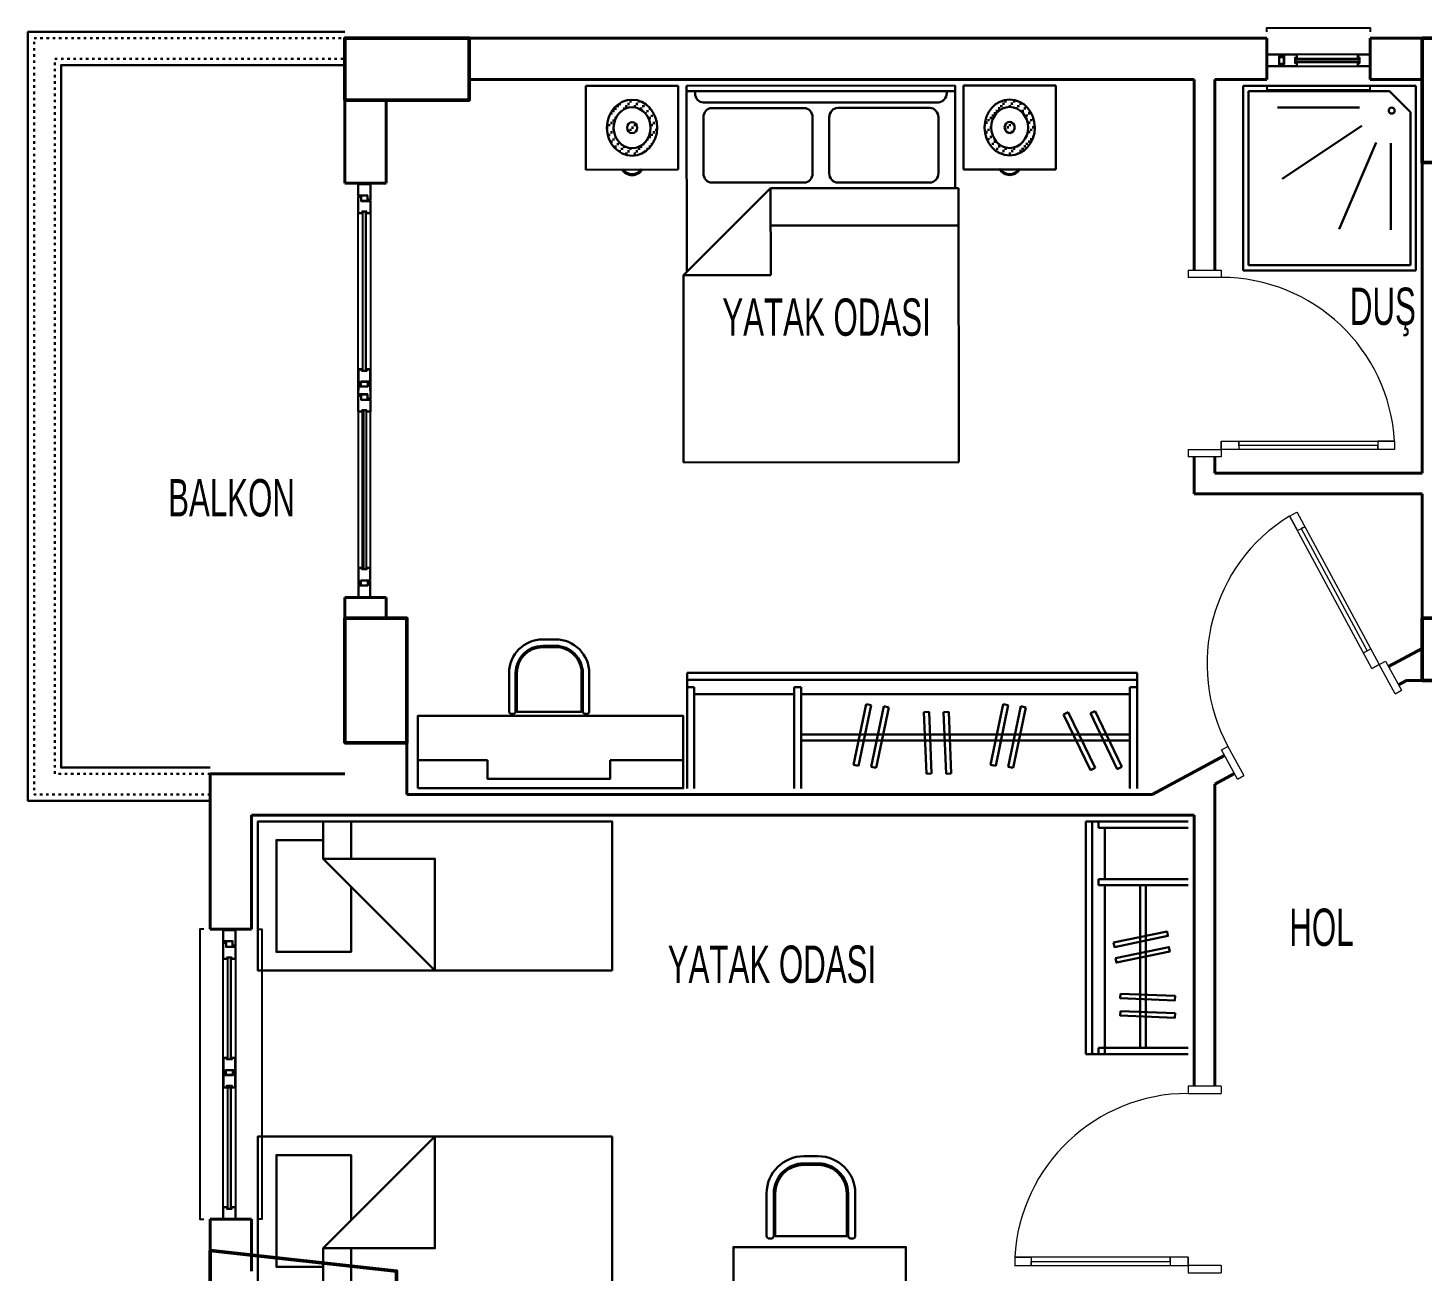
# Model space of a CAD drawing. Header units: millimetres. Extents: x 31 to 2942, y 30 to 1423.
# Drawn here: x 121 to 794, y 823 to 1423 of the extents above; entities that cross this region are included whole.
import ezdxf

# ---------------------------------------------------------------- set-up
doc = ezdxf.new("R2010")
doc.units = ezdxf.units.MM
doc.linetypes.add('ACAD_ISO03W100', pattern=[30, 12, -18])
for name, color, linetype, lineweight in [('CAM', 253, 'Continuous', 15), ('COLUMN4', 3, 'Continuous', 50), ('duvar_40', 45, 'Continuous', 40), ('KOLON50', 81, 'Continuous', 50), ('MERD_30', 31, 'Continuous', 30), ('PENC_25', 74, 'Continuous', 25), ('TEF', 145, 'Continuous', 30), ('yazı', 253, 'Continuous', 20)]:
    doc.layers.add(name, color=color, linetype=linetype, lineweight=lineweight)
doc.styles.add('ARIAL', font='Arial')

# ---------------------------------------------------------------- blocks, each defined once
blk = doc.blocks.new('b10')
at = {"layer": 'duvar_40', "linetype": 'ByBlock'}
blk.add_line((782.25062, 1105.977029), (786.130112, 1108.075614), dxfattribs=at)
at = {"layer": 'PENC_25', "lineweight": 20}
for p, q in [((729.684483, 1187.446348), (733.202716, 1189.349513)), ((769.492766, 1113.855897), (776.065333, 1117.411285)), ((776.065333, 1117.411285), (783.677995, 1103.338354)), ((780.62366, 1101.686131), (773.010998, 1115.759062)), ((780.62366, 1101.686131), (783.677995, 1103.338354)), ((696.905121, 1074.590018), (699.959456, 1076.24224)), ((699.959456, 1076.24224), (707.572118, 1062.16931))]:
    blk.add_line(p, q, dxfattribs=at)
at = {"layer": 'PENC_25', "lineweight": 20, "flags": 128}
blk.add_lwpolyline([(733.176126, 1189.398668), (773.010999, 1115.759062), (769.492766, 1113.855897), (729.657893, 1187.495503), (733.498688, 1180.395326), (737.016921, 1182.298491), (735.257805, 1181.346909), (767.178203, 1122.338171), (765.419087, 1121.386589), (768.937319, 1123.289754)], dxfattribs=at)
at = {"layer": 'PENC_25', "lineweight": 20}
blk.add_arc((773.668245, 1116.114595), 83.80209, 121.658335, 208.418615, dxfattribs=at)
blk = doc.blocks.new('b11')
at = {"layer": 'PENC_25', "lineweight": 20}
for p, q in [((680.698981, 1306.045338), (696.698981, 1306.045338)), ((680.699032, 1306.045338), (680.699032, 1302.57276)), ((696.698981, 1306.045338), (696.698981, 1302.57276)), ((696.698981, 1302.57276), (680.698981, 1302.57276)), ((680.699032, 1219.517917), (696.699032, 1219.517917)), ((696.699032, 1223.517916), (696.699032, 1216.045338)), ((696.699032, 1216.045338), (680.699032, 1216.045338))]:
    blk.add_line(p, q, dxfattribs=at)
at = {"layer": 'PENC_25', "lineweight": 20, "flags": 128}
blk.add_lwpolyline([(780.422438, 1219.517916), (696.699032, 1219.517916), (696.699032, 1223.517916), (780.422438, 1223.517916), (772.350002, 1223.517916), (772.350002, 1219.517916), (772.350002, 1221.517916), (705.260935, 1221.517916), (705.260935, 1223.517916), (705.260935, 1219.517916)], dxfattribs=at)
at = {"layer": 'PENC_25', "lineweight": 20}
blk.add_arc((696.699032, 1218.770671), 83.80209, 3.247447, 90.007727, dxfattribs=at)
blk = doc.blocks.new('b12')
at = {"layer": 'CAM', "flags": 128}
for points in [[(732.538031, 1407.784098), (763.423809, 1407.784098), (763.423809, 1408.284098), (733.238031, 1408.284098)], [(736.461675, 1408.284098), (732.538031, 1408.284098), (732.538031, 1407.784098), (736.461675, 1407.784098)], [(733.238031, 1406.284098), (763.423809, 1406.284098), (763.423809, 1406.784098), (732.538031, 1406.784098)], [(736.461675, 1406.784098), (732.538031, 1406.784098), (732.538031, 1406.284098), (736.461675, 1406.284098)]]:
    blk.add_lwpolyline(points, dxfattribs=at)
at = {"layer": 'PENC_25'}
for p, q in [((733.238031, 1410.284099), (762.723809, 1410.284099)), ((762.723809, 1404.284096), (733.238031, 1404.284096))]:
    blk.add_line(p, q, dxfattribs=at)
at = {"layer": 'PENC_25', "flags": 128}
for points in [[(718.699032, 1421.075614), (718.699032, 1422.992581), (768.699032, 1422.992581), (768.699032, 1421.075614)], [(718.699032, 1395.075614), (718.699032, 1393.075614), (768.699032, 1393.075614), (768.699032, 1395.075614)]]:
    blk.add_lwpolyline(points, dxfattribs=at)
for points in [[(718.699032, 1410.284099), (726.723815, 1410.284099), (726.723815, 1408.784098), (724.723814, 1408.784098), (724.723814, 1404.284096), (718.699032, 1404.284096), (718.699032, 1407.284098)], [(719.123812, 1410.084099), (726.523815, 1410.084099), (726.523815, 1408.984098), (724.523814, 1408.984098), (724.523814, 1404.484096), (719.123812, 1404.484096), (719.123812, 1406.084098), (719.123812, 1408.484098)], [(733.238031, 1404.284096), (725.023814, 1404.284096), (725.023814, 1405.784098), (727.023815, 1405.784098), (727.023815, 1410.284099), (733.238031, 1410.284099), (733.238031, 1408.284098), (732.538031, 1408.284098), (732.538031, 1406.284098), (733.238031, 1406.284098)], [(733.038031, 1404.484096), (725.223814, 1404.484096), (725.223814, 1405.584098), (727.223815, 1405.584098), (727.223815, 1410.084099), (733.038031, 1410.084099), (733.038031, 1408.484098), (732.338031, 1408.484098), (732.338031, 1406.084098), (733.038031, 1406.084098)], [(762.723809, 1410.284099), (768.699032, 1410.284099), (768.699032, 1404.284096), (762.723809, 1404.284096), (762.723809, 1406.284098), (763.423809, 1406.284098), (763.423809, 1408.284098), (762.723809, 1408.284098)], [(762.923809, 1410.084099), (768.523812, 1410.084099), (768.523812, 1404.484096), (762.923809, 1404.484096), (762.923809, 1406.084098), (763.623809, 1406.084098), (763.623809, 1408.484098), (762.923809, 1408.484098)]]:
    blk.add_lwpolyline(points, close=True, dxfattribs=at)
blk = doc.blocks.new('b28')
at = {"layer": 'PENC_25', "lineweight": 20}
for p, q in [((696.699083, 912.266455), (680.699083, 912.266455)), ((680.699083, 912.266455), (680.699083, 908.793876)), ((680.699083, 908.793876), (696.699083, 908.793876)), ((696.699032, 912.266455), (696.699032, 908.793876)), ((597.031512, 829.739032), (597.031512, 825.739032)), ((680.699032, 829.739032), (680.699032, 822.266455)), ((696.699032, 825.739033), (680.699032, 825.739033)), ((680.699032, 822.266455), (696.699032, 822.266455)), ((696.699032, 825.739033), (696.699032, 822.266455))]:
    blk.add_line(p, q, dxfattribs=at)
at = {"layer": 'PENC_25', "lineweight": 20, "flags": 128}
blk.add_lwpolyline([(596.975626, 825.739032), (680.699032, 825.739032), (680.699032, 829.739032), (596.975626, 829.739032), (605.048062, 829.739032), (605.048062, 825.739032), (605.048062, 827.739032), (672.137129, 827.739032), (672.137129, 829.739032), (672.137129, 825.739032)], dxfattribs=at)
at = {"layer": 'PENC_25', "lineweight": 20}
blk.add_arc((680.699032, 824.991787), 83.80209, 89.992273, 176.752553, dxfattribs=at)
blk = doc.blocks.new('DGFDG')
at = {"layer": 'CAM'}
for p, q in [((376419.475069, -149556.334587), (376418.975069, -149556.334587)), ((376418.975069, -149556.334587), (376418.975069, -149632.895584)), ((376419.475069, -149632.895584), (376419.475069, -149556.334587)), ((376420.975069, -149556.334587), (376420.475069, -149556.334587)), ((376420.475069, -149556.334587), (376420.475069, -149632.895584)), ((376420.975069, -149632.895584), (376420.975069, -149556.334587)), ((376418.975069, -149632.895584), (376419.475069, -149632.895584)), ((376420.475069, -149632.895584), (376420.975069, -149632.895584)), ((376418.975069, -149728.656589), (376418.975069, -149652.095592)), ((376418.975069, -149652.095592), (376419.475069, -149652.095592)), ((376419.475069, -149652.095592), (376419.475069, -149728.656589)), ((376420.475069, -149728.656589), (376420.475069, -149652.095592)), ((376420.475069, -149652.095592), (376420.975069, -149652.095592)), ((376420.975069, -149652.095592), (376420.975069, -149728.656589)), ((376419.475069, -149728.656589), (376418.975069, -149728.656589)), ((376420.975069, -149728.656589), (376420.475069, -149728.656589))]:
    blk.add_line(p, q, dxfattribs=at)
at = {"layer": 'PENC_25'}
for p, q in [((376416.975068, -149542.495588), (376416.975068, -149542.495588)), ((376416.975068, -149542.495588), (376422.975071, -149542.495588)), ((376422.975071, -149542.495588), (376416.975068, -149542.495588)), ((376416.975068, -149548.52037), (376416.975068, -149542.495588)), ((376416.975068, -149542.495588), (376419.975069, -149542.495588)), ((376417.175068, -149548.32037), (376417.175068, -149542.920368)), ((376417.175068, -149542.920368), (376418.775069, -149542.920368)), ((376418.775069, -149542.920368), (376418.775069, -149542.920368)), ((376418.775069, -149542.920368), (376421.175069, -149542.920368)), ((376419.975069, -149542.495588), (376419.975069, -149542.495588)), ((376419.975069, -149542.495588), (376419.975069, -149542.495588)), ((376419.975069, -149542.495588), (376419.975069, -149542.495588)), ((376419.975069, -149542.495588), (376422.975071, -149542.495588)), ((376421.175069, -149542.920368), (376421.175069, -149542.920368)), ((376421.175069, -149542.920368), (376422.775071, -149542.920368)), ((376422.775071, -149542.920368), (376422.775071, -149550.320371)), ((376422.975071, -149542.495588), (376422.975071, -149542.495588)), ((376422.975071, -149542.495588), (376422.975071, -149550.520371)), ((376421.475069, -149548.52037), (376416.975068, -149548.52037)), ((376416.975068, -149557.034587), (376416.975068, -149548.82037)), ((376416.975068, -149548.82037), (376418.475069, -149548.82037)), ((376421.675069, -149548.32037), (376417.175068, -149548.32037)), ((376417.175068, -149556.834587), (376417.175068, -149549.02037)), ((376417.175068, -149549.02037), (376418.275069, -149549.02037)), ((376418.275069, -149549.02037), (376418.275069, -149551.020371)), ((376418.275069, -149551.020371), (376422.775071, -149551.020371)), ((376418.475069, -149548.82037), (376418.475069, -149550.820371)), ((376418.475069, -149550.820371), (376422.975071, -149550.820371)), ((376421.475069, -149550.520371), (376421.475069, -149548.52037)), ((376422.975071, -149550.520371), (376421.475069, -149550.520371)), ((376421.675069, -149550.320371), (376421.675069, -149548.32037)), ((376422.775071, -149550.320371), (376421.675069, -149550.320371)), ((376422.775071, -149551.020371), (376422.775071, -149556.834587)), ((376422.975071, -149550.820371), (376422.975071, -149557.034587)), ((376418.975069, -149557.034587), (376416.975068, -149557.034587)), ((376416.975068, -149642.495588), (376416.975068, -149557.034587)), ((376418.775069, -149556.834587), (376417.175068, -149556.834587)), ((376421.175069, -149556.134587), (376418.775069, -149556.134587)), ((376418.775069, -149556.134587), (376418.775069, -149556.834587)), ((376420.975069, -149556.334587), (376418.975069, -149556.334587)), ((376418.975069, -149556.334587), (376418.975069, -149557.034587)), ((376420.975069, -149557.034587), (376420.975069, -149556.334587)), ((376422.975071, -149557.034587), (376420.975069, -149557.034587)), ((376421.175069, -149556.834587), (376421.175069, -149556.134587)), ((376422.775071, -149556.834587), (376421.175069, -149556.834587)), ((376422.975071, -149557.034587), (376422.975071, -149642.495588)), ((376416.975068, -149632.195584), (376416.975068, -149640.195588)), ((376418.975069, -149632.195584), (376416.975068, -149632.195584)), ((376417.175068, -149632.395584), (376417.175068, -149639.995588)), ((376418.775069, -149632.395584), (376417.175068, -149632.395584)), ((376418.775069, -149633.095584), (376418.775069, -149632.395584)), ((376421.175069, -149633.095584), (376418.775069, -149633.095584)), ((376418.975069, -149632.895584), (376418.975069, -149632.195584)), ((376420.975069, -149632.895584), (376418.975069, -149632.895584)), ((376422.975071, -149632.195584), (376420.975069, -149632.195584)), ((376420.975069, -149632.195584), (376420.975069, -149632.895584)), ((376422.775071, -149632.395584), (376421.175069, -149632.395584)), ((376421.175069, -149632.395584), (376421.175069, -149633.095584)), ((376422.775071, -149637.995586), (376422.775071, -149632.395584)), ((376422.975071, -149638.195586), (376422.975071, -149632.195584)), ((376416.975068, -149640.195588), (376418.475069, -149640.195588)), ((376421.475069, -149640.495588), (376416.975068, -149640.495588)), ((376416.975068, -149640.495588), (376416.975068, -149642.495588)), ((376417.175068, -149639.995588), (376418.275069, -149639.995588)), ((376421.675069, -149640.695588), (376417.175068, -149640.695588)), ((376417.175068, -149640.695588), (376417.175068, -149642.495588)), ((376418.275069, -149639.995588), (376418.275069, -149637.995586)), ((376418.275069, -149637.995586), (376422.775071, -149637.995586)), ((376418.475069, -149640.195588), (376418.475069, -149638.195586)), ((376418.475069, -149638.195586), (376422.975071, -149638.195586)), ((376422.975071, -149638.495586), (376421.475069, -149638.495586)), ((376421.475069, -149638.495586), (376421.475069, -149640.495588)), ((376422.775071, -149638.695586), (376421.675069, -149638.695586)), ((376421.675069, -149638.695586), (376421.675069, -149640.695588)), ((376422.775071, -149642.495588), (376422.775071, -149638.695586)), ((376422.975071, -149642.495588), (376422.975071, -149638.495586)), ((376416.975068, -149644.495589), (376416.975068, -149642.495588)), ((376416.975068, -149642.495588), (376416.975068, -149727.956589)), ((376421.475069, -149644.495589), (376416.975068, -149644.495589)), ((376416.975068, -149652.795592), (376416.975068, -149644.795589)), ((376416.975068, -149644.795589), (376418.475069, -149644.795589)), ((376417.175068, -149644.295589), (376417.175068, -149642.495588)), ((376421.675069, -149644.295589), (376417.175068, -149644.295589)), ((376417.175068, -149652.595592), (376417.175068, -149644.995589)), ((376417.175068, -149644.995589), (376418.275069, -149644.995589)), ((376418.275069, -149644.995589), (376418.275069, -149646.99559)), ((376418.275069, -149646.99559), (376422.775071, -149646.99559)), ((376418.475069, -149644.795589), (376418.475069, -149646.79559)), ((376418.475069, -149646.79559), (376422.975071, -149646.79559)), ((376421.475069, -149646.49559), (376421.475069, -149644.495589)), ((376422.975071, -149646.49559), (376421.475069, -149646.49559)), ((376421.675069, -149646.29559), (376421.675069, -149644.295589)), ((376422.775071, -149646.29559), (376421.675069, -149646.29559)), ((376422.775071, -149642.495588), (376422.775071, -149646.29559)), ((376422.775071, -149646.99559), (376422.775071, -149652.595592)), ((376422.975071, -149642.495588), (376422.975071, -149646.49559)), ((376422.975071, -149727.956589), (376422.975071, -149642.495588)), ((376422.975071, -149646.79559), (376422.975071, -149652.795592)), ((376418.975069, -149652.795592), (376416.975068, -149652.795592)), ((376418.775069, -149652.595592), (376417.175068, -149652.595592)), ((376421.175069, -149651.895592), (376418.775069, -149651.895592)), ((376418.775069, -149651.895592), (376418.775069, -149652.595592)), ((376420.975069, -149652.095592), (376418.975069, -149652.095592)), ((376418.975069, -149652.095592), (376418.975069, -149652.795592)), ((376420.975069, -149652.795592), (376420.975069, -149652.095592)), ((376422.975071, -149652.795592), (376420.975069, -149652.795592)), ((376421.175069, -149652.595592), (376421.175069, -149651.895592)), ((376422.775071, -149652.595592), (376421.175069, -149652.595592)), ((376416.975068, -149727.956589), (376416.975068, -149736.170806)), ((376418.975069, -149727.956589), (376416.975068, -149727.956589)), ((376417.175068, -149728.156589), (376417.175068, -149735.970806)), ((376418.775069, -149728.156589), (376417.175068, -149728.156589)), ((376418.775069, -149728.856589), (376418.775069, -149728.156589)), ((376421.175069, -149728.856589), (376418.775069, -149728.856589)), ((376418.975069, -149728.656589), (376418.975069, -149727.956589)), ((376420.975069, -149728.656589), (376418.975069, -149728.656589)), ((376422.975071, -149727.956589), (376420.975069, -149727.956589)), ((376420.975069, -149727.956589), (376420.975069, -149728.656589)), ((376422.775071, -149728.156589), (376421.175069, -149728.156589)), ((376421.175069, -149728.156589), (376421.175069, -149728.856589)), ((376422.775071, -149733.970805), (376422.775071, -149728.156589)), ((376422.975071, -149734.170805), (376422.975071, -149727.956589)), ((376418.275069, -149735.970806), (376418.275069, -149733.970805)), ((376418.275069, -149733.970805), (376422.775071, -149733.970805)), ((376418.475069, -149736.170806), (376418.475069, -149734.170805)), ((376418.475069, -149734.170805), (376422.975071, -149734.170805)), ((376422.975071, -149734.470805), (376421.475069, -149734.470805)), ((376421.475069, -149734.470805), (376421.475069, -149736.470806)), ((376422.775071, -149734.670805), (376421.675069, -149734.670805)), ((376421.675069, -149734.670805), (376421.675069, -149736.670806)), ((376422.775071, -149742.070808), (376422.775071, -149734.670805)), ((376422.975071, -149742.495588), (376422.975071, -149734.470805)), ((376416.975068, -149736.170806), (376418.475069, -149736.170806)), ((376421.475069, -149736.470806), (376416.975068, -149736.470806)), ((376416.975068, -149736.470806), (376416.975068, -149742.495588)), ((376416.975068, -149742.495588), (376416.975068, -149742.495588)), ((376416.975068, -149742.495588), (376422.975071, -149742.495588)), ((376422.975071, -149742.495588), (376416.975068, -149742.495588)), ((376416.975068, -149742.495588), (376419.975069, -149742.495588)), ((376417.175068, -149735.970806), (376418.275069, -149735.970806)), ((376421.675069, -149736.670806), (376417.175068, -149736.670806)), ((376417.175068, -149736.670806), (376417.175068, -149742.070808)), ((376417.175068, -149742.070808), (376418.775069, -149742.070808)), ((376418.775069, -149742.070808), (376418.775069, -149742.070808)), ((376418.775069, -149742.070808), (376421.175069, -149742.070808)), ((376419.975069, -149742.495588), (376419.975069, -149742.495588)), ((376419.975069, -149742.495588), (376419.975069, -149742.495588)), ((376419.975069, -149742.495588), (376419.975069, -149742.495588)), ((376419.975069, -149742.495588), (376422.975071, -149742.495588)), ((376421.175069, -149742.070808), (376421.175069, -149742.070808)), ((376421.175069, -149742.070808), (376422.775071, -149742.070808)), ((376422.975071, -149742.495588), (376422.975071, -149742.495588))]:
    blk.add_line(p, q, dxfattribs=at)
blk = doc.blocks.new('YAT80')
at = {"flags": 128}
blk.add_lwpolyline([(80, -190), (80, 0), (0, 0), (0, -190)], close=True, dxfattribs=at)
for points in [[(35, -50), (70, -50), (70, -10), (10, -10), (10, -35)], [(0, -35), (20, -35), (80, -95), (20, -95), (20, -35)], [(0, -50), (20, -50)]]:
    blk.add_lwpolyline(points, dxfattribs=at)
blk = doc.blocks.new('KSDLFGD')
at = {"layer": 'TEF'}
for p, q in [((134866.600126, -16275.379659), (134817.296422, -16275.379659)), ((134817.296422, -16275.379659), (134817.296422, -16387.673889)), ((134820.330496, -16275.379659), (134820.330496, -16387.673889)), ((134823.36457, -16278.413733), (134823.36457, -16275.379659)), ((134866.600126, -16278.413733), (134823.36457, -16278.413733)), ((134826.398644, -16278.413733), (134826.398644, -16303.170751)), ((134826.398644, -16279.260006), (134826.398644, -16303.170751)), ((134866.600126, -16303.170751), (134823.36457, -16303.170751)), ((134823.36457, -16303.170751), (134823.36457, -16306.204826)), ((134866.600126, -16306.204826), (134823.36457, -16306.204826)), ((134826.398644, -16306.204826), (134826.398644, -16387.673889)), ((134843.524714, -16306.204826), (134843.524714, -16384.639815)), ((134846.159498, -16306.204826), (134846.159498, -16384.639815)), ((134866.600126, -16384.639815), (134823.36457, -16384.639815)), ((134823.36457, -16384.639815), (134823.36457, -16387.673889)), ((134866.600126, -16387.673889), (134817.296422, -16387.673889))]:
    blk.add_line(p, q, dxfattribs=at)
at = {"layer": 'TEF', "flags": 128}
for points in [[(134830.684838, -16333.87928), (134856.481654, -16328.519177), (134856.928555, -16330.669996), (134831.131739, -16336.030099), (134830.684838, -16333.87928)], [(134831.563103, -16341.348265), (134857.359919, -16335.988161), (134857.80682, -16338.138981), (134832.010003, -16343.499084), (134831.563103, -16341.348265)], [(134834.00058, -16358.506893), (134860.327309, -16359.560359), (134860.239476, -16361.75536), (134833.912747, -16360.701894), (134834.00058, -16358.506893)], [(134834.00058, -16366.867322), (134860.327309, -16367.920787), (134860.239476, -16370.115788), (134833.912747, -16369.062323), (134834.00058, -16366.867322)]]:
    blk.add_lwpolyline(points, dxfattribs=at)
blk = doc.blocks.new('kjnknlnkldfldf')
at = {"layer": 'TEF'}
for p, q in [((57632.193034, 10880.081809), (57609.471988, 10880.081809)), ((57632.193034, 10876.248476), (57609.471988, 10876.248476)), ((57632.471988, 10875.481809), (57609.471988, 10875.481809)), ((57632.471988, 10837.148476), (57632.471988, 10875.481809)), ((57633.726368, 10878.548476), (57633.726368, 10877.781809)), ((57589.538655, 10860.148476), (57589.538655, 10852.481809)), ((57593.371988, 10860.148476), (57593.371988, 10852.481809)), ((57594.138655, 10860.148476), (57594.138655, 10852.481809)), ((57609.471988, 10837.148476), (57632.471988, 10837.148476)), ((57609.471988, 10836.381809), (57632.193034, 10836.381809)), ((57609.471988, 10832.548476), (57632.193034, 10832.548476)), ((57633.726368, 10834.848476), (57633.726368, 10834.081809))]:
    blk.add_line(p, q, dxfattribs=at)
at = {"layer": 'TEF', "flags": 128}
blk.add_lwpolyline([(57681.15439, 10907.269677), (57638.249906, 10907.269677), (57638.249906, 10814.747063), (57681.15439, 10814.747063)], close=True, dxfattribs=at)
for points in [[(57620.268413, 10875.481809), (57620.268413, 10876.248476)], [(57620.268413, 10836.381809), (57620.268413, 10837.148476)]]:
    blk.add_lwpolyline(points, dxfattribs=at)
at = {"layer": 'TEF'}
for centre, radius, start, end in [((57609.471988, 10860.148476), 19.933333, 90, 180), ((57609.471988, 10860.148476), 16.1, 90, 180), ((57609.471988, 10860.148476), 15.333333, 90, 180), ((57632.193034, 10878.548476), 1.533333, 0, 90), ((57632.193034, 10877.781809), 1.533333, 270, 0), ((57609.471988, 10852.481809), 19.933333, 180, 270), ((57609.471988, 10852.481809), 16.1, 180, 270), ((57609.471988, 10852.481809), 15.333333, 180, 270), ((57632.193034, 10834.848476), 1.533333, 0, 90), ((57632.193034, 10834.081809), 1.533333, 270, 0)]:
    blk.add_arc(centre, radius, start, end, dxfattribs=at)
blk = doc.blocks.new('dskfg')
at = {"layer": 'TEF'}
for p, q in [((1215856.528473, -318229.918806), (1215773.095581, -318229.918806)), ((1215773.095581, -318229.918806), (1215773.095581, -318319.065619)), ((1215785.855479, -318232.470786), (1215775.64756, -318242.678704)), ((1215853.976494, -318232.470786), (1215785.855479, -318232.470786)), ((1215853.976494, -318232.470786), (1215853.976494, -318316.513639)), ((1215856.528473, -318229.918806), (1215856.528473, -318319.065619)), ((1215800.364342, -318240.469987), (1215839.967264, -318240.432428)), ((1215775.64756, -318242.678704), (1215775.64756, -318316.513639)), ((1215799.170199, -318249.316257), (1215837.604301, -318274.896069)), ((1215785.249544, -318257.640822), (1215785.249544, -318299.410344)), ((1215792.228825, -318257.33448), (1215810.121579, -318299.078176)), ((1215856.528473, -318319.065619), (1215773.095581, -318319.065619)), ((1215775.64756, -318316.513639), (1215853.976494, -318316.513639))]:
    blk.add_line(p, q, dxfattribs=at)
for start_param, end_param in [(3.9269908172, 7.0685834708), (0.7853981639, 3.9269908175)]:
    blk.add_ellipse((1215784.74697, -318241.896823), major_axis=(-1.015044, 1.015044), ratio=1, start_param=start_param, end_param=end_param, dxfattribs=at)
blk = doc.blocks.new('FGFGF')
at = {"layer": 'TEF'}
h = blk.add_hatch(dxfattribs=at)
h.set_pattern_fill('CROSS', color=256, scale=0.4, angle=180, style=0, pattern_type=2)
h.set_pattern_definition([(90.030685, (441.3744, 11359.7425), (2.53877536, 2.28735998), [1.143, -3.429]), (0.030685, (442.0097, 11359.1713), (2.5412239, -2.28463937), [1.27, -3.81])])
h.paths.add_polyline_path([(-756.25, -12122.83), (-756.42, -12120.83), (-756.91, -12118.88), (-757.72, -12117.02), (-758.81, -12115.3), (-760.17, -12113.74), (-761.77, -12112.38), (-763.57, -12111.25), (-765.54, -12110.36), (-767.64, -12109.74), (-769.82, -12109.4), (-772.05, -12109.36), (-774.28, -12109.62), (-776.44, -12110.17), (-778.5, -12111.02), (-780.39, -12112.13), (-782.08, -12113.5), (-783.52, -12115.07), (-784.68, -12116.82), (-785.53, -12118.71), (-786.06, -12120.67), (-786.25, -12122.68), (-786.11, -12124.69), (-785.65, -12126.64), (-784.87, -12128.51), (-783.8, -12130.24), (-782.46, -12131.82), (-780.88, -12133.19), (-779.09, -12134.35), (-777.14, -12135.26), (-775.05, -12135.9), (-772.86, -12136.26), (-770.64, -12136.33), (-768.41, -12136.09), (-766.24, -12135.56), (-764.17, -12134.74), (-762.26, -12133.64), (-760.55, -12132.3), (-759.09, -12130.74), (-757.91, -12129), (-757.03, -12127.13), (-756.48, -12125.16), (-756.26, -12123.16)])
h.paths.add_polyline_path([(-760.25, -12122.83), (-760.38, -12121.37), (-760.74, -12119.94), (-761.33, -12118.57), (-762.13, -12117.31), (-763.13, -12116.17), (-764.3, -12115.17), (-765.62, -12114.34), (-767.06, -12113.69), (-768.6, -12113.23), (-770.21, -12112.98), (-771.84, -12112.95), (-773.47, -12113.14), (-775.06, -12113.55), (-776.57, -12114.17), (-777.96, -12114.99), (-779.2, -12115.99), (-780.25, -12117.14), (-781.1, -12118.43), (-781.73, -12119.81), (-782.11, -12121.25), (-782.25, -12122.72), (-782.15, -12124.19), (-781.81, -12125.63), (-781.24, -12127), (-780.45, -12128.27), (-779.47, -12129.42), (-778.31, -12130.43), (-777, -12131.28), (-775.57, -12131.95), (-774.03, -12132.42), (-772.44, -12132.68), (-770.8, -12132.73), (-769.17, -12132.56), (-767.58, -12132.17), (-766.06, -12131.57), (-764.66, -12130.76), (-763.41, -12129.78), (-762.33, -12128.63), (-761.47, -12127.36), (-760.82, -12125.98), (-760.42, -12124.54), (-760.26, -12123.07)])
h.paths.add_polyline_path([(-768.25, -12122.84), (-768.29, -12122.44), (-768.39, -12122.05), (-768.55, -12121.68), (-768.77, -12121.33), (-769.04, -12121.02), (-769.36, -12120.75), (-769.72, -12120.52), (-770.11, -12120.34), (-770.53, -12120.22), (-770.97, -12120.15), (-771.41, -12120.14), (-771.86, -12120.19), (-772.29, -12120.31), (-772.7, -12120.47), (-773.08, -12120.7), (-773.42, -12120.97), (-773.71, -12121.29), (-773.94, -12121.64), (-774.11, -12122.01), (-774.22, -12122.41), (-774.25, -12122.81), (-774.23, -12123.21), (-774.13, -12123.6), (-773.98, -12123.97), (-773.76, -12124.32), (-773.5, -12124.63), (-773.18, -12124.91), (-772.82, -12125.14), (-772.43, -12125.32), (-772.01, -12125.45), (-771.58, -12125.52), (-771.13, -12125.54), (-770.69, -12125.49), (-770.25, -12125.38), (-769.84, -12125.22), (-769.46, -12125), (-769.11, -12124.73), (-768.82, -12124.42), (-768.59, -12124.07), (-768.41, -12123.7), (-768.3, -12123.3), (-768.26, -12122.9)])
h.paths.add_polyline_path([(-756.36, -11920.33), (-756.53, -11918.33), (-757.02, -11916.38), (-757.82, -11914.52), (-758.92, -11912.8), (-760.28, -11911.24), (-761.88, -11909.88), (-763.68, -11908.75), (-765.65, -11907.86), (-767.75, -11907.24), (-769.93, -11906.9), (-772.16, -11906.86), (-774.38, -11907.12), (-776.55, -11907.67), (-778.61, -11908.52), (-780.5, -11909.63), (-782.19, -11911), (-783.63, -11912.57), (-784.79, -11914.32), (-785.64, -11916.21), (-786.17, -11918.17), (-786.36, -11920.18), (-786.22, -11922.19), (-785.76, -11924.14), (-784.98, -11926.01), (-783.91, -11927.74), (-782.57, -11929.32), (-780.99, -11930.69), (-779.2, -11931.85), (-777.24, -11932.76), (-775.15, -11933.4), (-772.97, -11933.76), (-770.75, -11933.83), (-768.52, -11933.59), (-766.35, -11933.06), (-764.28, -11932.24), (-762.37, -11931.14), (-760.66, -11929.8), (-759.2, -11928.24), (-758.02, -11926.5), (-757.14, -11924.63), (-756.59, -11922.66), (-756.37, -11920.66)])
h.paths.add_polyline_path([(-760.36, -11920.33), (-760.49, -11918.87), (-760.85, -11917.44), (-761.43, -11916.07), (-762.24, -11914.81), (-763.23, -11913.67), (-764.41, -11912.67), (-765.73, -11911.84), (-767.17, -11911.19), (-768.71, -11910.73), (-770.31, -11910.48), (-771.95, -11910.45), (-773.58, -11910.64), (-775.17, -11911.05), (-776.67, -11911.67), (-778.07, -11912.49), (-779.3, -11913.49), (-780.36, -11914.64), (-781.21, -11915.93), (-781.83, -11917.31), (-782.22, -11918.75), (-782.36, -11920.23), (-782.26, -11921.69), (-781.92, -11923.13), (-781.35, -11924.5), (-780.56, -11925.77), (-779.58, -11926.92), (-778.42, -11927.93), (-777.11, -11928.78), (-775.68, -11929.45), (-774.14, -11929.92), (-772.54, -11930.18), (-770.91, -11930.23), (-769.28, -11930.06), (-767.69, -11929.67), (-766.17, -11929.07), (-764.77, -11928.26), (-763.52, -11927.28), (-762.44, -11926.13), (-761.58, -11924.86), (-760.93, -11923.48), (-760.53, -11922.04), (-760.37, -11920.57)])
h.paths.add_polyline_path([(-768.36, -11920.34), (-768.4, -11919.94), (-768.49, -11919.55), (-768.66, -11919.18), (-768.87, -11918.83), (-769.15, -11918.52), (-769.47, -11918.25), (-769.83, -11918.02), (-770.22, -11917.84), (-770.64, -11917.72), (-771.08, -11917.65), (-771.52, -11917.64), (-771.97, -11917.69), (-772.4, -11917.81), (-772.81, -11917.97), (-773.19, -11918.2), (-773.53, -11918.47), (-773.82, -11918.79), (-774.05, -11919.14), (-774.22, -11919.51), (-774.32, -11919.91), (-774.36, -11920.31), (-774.33, -11920.71), (-774.24, -11921.1), (-774.09, -11921.47), (-773.87, -11921.82), (-773.6, -11922.13), (-773.29, -11922.41), (-772.93, -11922.64), (-772.54, -11922.82), (-772.12, -11922.95), (-771.68, -11923.02), (-771.24, -11923.04), (-770.79, -11922.99), (-770.36, -11922.88), (-769.95, -11922.72), (-769.56, -11922.5), (-769.22, -11922.23), (-768.93, -11921.92), (-768.69, -11921.57), (-768.52, -11921.2), (-768.41, -11920.8), (-768.36, -11920.4)])
for p, q in [((-793.88, -11895.6), (-748.88, -11895.58)), ((-793.85, -11945.1), (-793.88, -11895.6)), ((-748.88, -11895.58), (-748.85, -11945.08)), ((-748.85, -11945.08), (-793.85, -11945.1)), ((-591.85, -11947.69), (-738.85, -11947.77)), ((-738.85, -11947.77), (-738.79, -12048.54)), ((-718.85, -11947.76), (-718.79, -12048.53)), ((-591.77, -12095.29), (-591.85, -11947.69)), ((-738.85, -11949.57), (-793.85, -11949.6)), ((-793.85, -11949.6), (-793.77, -12093.6)), ((-790.85, -11949.6), (-790.77, -12093.6)), ((-790.84, -11954.1), (-789.84, -11954.1)), ((-784.84, -11958.6), (-784.77, -12084.6)), ((-781.81, -12012.59), (-781.84, -11963.09)), ((-776.84, -11958.59), (-746.84, -11958.58)), ((-741.84, -11963.07), (-741.81, -12012.57)), ((-746.81, -12017.08), (-776.81, -12017.09)), ((-781.8, -12030.59), (-781.78, -12080.09)), ((-746.81, -12026.08), (-776.81, -12026.09)), ((-741.78, -12080.07), (-741.8, -12030.57)), ((-738.79, -12048.54), (-692.15, -12048.51)), ((-738.79, -12048.54), (-692.13, -12095.35)), ((-692.13, -12095.35), (-692.15, -12048.51)), ((-789.77, -12089.1), (-790.77, -12089.1)), ((-776.77, -12084.59), (-746.77, -12084.58)), ((-793.77, -12093.6), (-693.92, -12093.55)), ((-748.77, -12098.08), (-793.77, -12098.1)), ((-793.77, -12098.1), (-793.74, -12147.6)), ((-748.74, -12147.58), (-748.77, -12098.08)), ((-692.13, -12095.35), (-591.77, -12095.29)), ((-793.74, -12147.6), (-748.74, -12147.58))]:
    blk.add_line(p, q, dxfattribs=at)
for centre, major_axis in [((-771.36, -11920.34), (15, 0.01)), ((-771.36, -11920.34), (11, 0.01)), ((-771.36, -11920.34), (3, 0)), ((-771.25, -12122.84), (15, 0.01)), ((-771.25, -12122.84), (11, 0.01)), ((-771.25, -12122.84), (3, 0))]:
    blk.add_ellipse(centre, major_axis=major_axis, ratio=0.9, dxfattribs=at)
for centre, major_axis, start_param, end_param in [((-753.36, -11920.33), (7.5, 0), 5.306139, 7.260232), ((-753.36, -11920.33), (7, 0), 5.359292, 7.207079), ((-789.84, -11958.6), (5, 0), 6.283185, 7.853982), ((-776.84, -11963.09), (5, 0), 1.570796, 3.141593), ((-746.84, -11963.08), (5, 0), 6.283185, 7.853982), ((-776.81, -12012.59), (5, 0), 3.141593, 4.712389), ((-746.81, -12012.58), (5, 0), 4.712389, 6.283185), ((-776.8, -12030.59), (5, 0), 1.570796, 3.141593), ((-746.8, -12030.58), (5, 0), 6.283185, 7.853982), ((-776.78, -12080.09), (5, 0), 3.141593, 4.712389), ((-746.78, -12080.08), (5, 0), 4.712389, 6.283185), ((-789.77, -12084.6), (5, 0), 4.712389, 6.283185), ((-753.25, -12122.83), (7.5, 0), 5.306139, 7.260232), ((-753.25, -12122.83), (7, 0), 5.359292, 7.207079)]:
    blk.add_ellipse(centre, major_axis=major_axis, ratio=0.9, start_param=start_param, end_param=end_param, dxfattribs=at)
blk = doc.blocks.new('kljdfkdlfkşdfglk')
at = {"layer": 'TEF'}
for p, q in [((50363.007499, 6162.783454), (50363.007499, 6140.062408)), ((50364.540832, 6164.316787), (50365.307499, 6164.316787)), ((50366.840832, 6162.783454), (50366.840832, 6140.062408)), ((50405.940832, 6163.062408), (50367.607499, 6163.062408)), ((50367.607499, 6163.062408), (50367.607499, 6140.062408)), ((50405.940832, 6140.062408), (50405.940832, 6163.062408)), ((50406.707499, 6140.062408), (50406.707499, 6162.783454)), ((50408.240832, 6164.316787), (50409.007499, 6164.316787)), ((50410.540832, 6140.062408), (50410.540832, 6162.783454)), ((50382.940832, 6124.729075), (50390.607499, 6124.729075)), ((50382.940832, 6123.962408), (50390.607499, 6123.962408)), ((50382.940832, 6120.129075), (50390.607499, 6120.129075))]:
    blk.add_line(p, q, dxfattribs=at)
at = {"layer": 'TEF', "flags": 128}
blk.add_lwpolyline([(50308.842059, 6208.377787), (50308.842059, 6165.473303), (50466.28789, 6165.473303), (50466.28789, 6208.377787)], close=True, dxfattribs=at)
at = {"layer": 'TEF', "ltscale": 0.3, "flags": 128}
for points in [[(50350.117581, 6191.797921), (50350.117581, 6202.774942), (50422.998075, 6202.774942), (50422.998075, 6191.797921)], [(50308.842059, 6191.797921), (50350.117581, 6191.797921)], [(50422.998075, 6191.797921), (50466.28789, 6191.797921)]]:
    blk.add_lwpolyline(points, dxfattribs=at)
at = {"layer": 'TEF', "flags": 128}
for points in [[(50367.607499, 6150.858833), (50366.840832, 6150.858833)], [(50406.707499, 6150.858833), (50405.940832, 6150.858833)]]:
    blk.add_lwpolyline(points, dxfattribs=at)
at = {"layer": 'TEF'}
for centre, radius, start, end in [((50364.540832, 6162.783454), 1.533333, 90, 180), ((50365.307499, 6162.783454), 1.533333, 0, 90), ((50408.240832, 6162.783454), 1.533333, 90, 180), ((50409.007499, 6162.783454), 1.533333, 0, 90), ((50382.940832, 6140.062408), 19.933333, 180, 270), ((50382.940832, 6140.062408), 16.1, 180, 270), ((50382.940832, 6140.062408), 15.333333, 180, 270), ((50390.607499, 6140.062408), 16.1, 270, 0), ((50390.607499, 6140.062408), 15.333333, 270, 0), ((50390.607499, 6140.062408), 19.933333, 270, 0)]:
    blk.add_arc(centre, radius, start, end, dxfattribs=at)
blk = doc.blocks.new('wefsd')
at = {"layer": 'TEF'}
for p, q in [((416334.799891, -94581.313124), (416277.022113, -94581.313124)), ((416277.022113, -94806.023542), (416277.022113, -94581.313124)), ((416280.577669, -94806.023542), (416280.577669, -94581.313124)), ((416284.133225, -94584.868679), (416284.133225, -94581.313124)), ((416334.799891, -94584.868679), (416284.133225, -94584.868679)), ((416287.68878, -94749.042833), (416287.68878, -94584.868679)), ((416307.758393, -94749.042833), (416307.758393, -94584.868679)), ((416310.846031, -94749.042833), (416310.846031, -94584.868679)), ((416323.951136, -94588.918129), (416296.128865, -94602.307256)), ((416297.245188, -94604.626948), (416325.067459, -94591.237821)), ((416325.067459, -94591.237821), (416323.951136, -94588.918129)), ((416296.128865, -94602.307256), (416297.245188, -94604.626948)), ((416324.465744, -94602.304635), (416296.643473, -94615.693762)), ((416297.759797, -94618.013454), (416325.582068, -94604.624327)), ((416325.582068, -94604.624327), (416324.465744, -94602.304635)), ((416296.643473, -94615.693762), (416297.759797, -94618.013454)), ((416294.264592, -94636.899329), (416293.74088, -94639.419821)), ((416293.74088, -94639.419821), (416323.971524, -94645.701192)), ((416324.495236, -94643.1807), (416294.264592, -94636.899329)), ((416293.235375, -94645.652046), (416292.711663, -94648.172537)), ((416292.711663, -94648.172537), (416322.942308, -94654.453908)), ((416323.466019, -94651.933417), (416293.235375, -94645.652046)), ((416323.971524, -94645.701192), (416324.495236, -94643.1807)), ((416322.942308, -94654.453908), (416323.466019, -94651.933417)), ((416327.346005, -94674.147173), (416296.494369, -94675.381703)), ((416296.494369, -94675.381703), (416296.597298, -94677.95397)), ((416296.597298, -94677.95397), (416327.448934, -94676.71944)), ((416327.448934, -94676.71944), (416327.346005, -94674.147173)), ((416327.346005, -94683.94455), (416296.494369, -94685.17908)), ((416327.448934, -94686.516817), (416327.346005, -94683.94455)), ((416296.494369, -94685.17908), (416296.597298, -94687.751347)), ((416296.597298, -94687.751347), (416327.448934, -94686.516817)), ((416294.264592, -94705.338623), (416293.74088, -94707.859115)), ((416293.74088, -94707.859115), (416323.971524, -94714.140486)), ((416324.495236, -94711.619994), (416294.264592, -94705.338623)), ((416323.971524, -94714.140486), (416324.495236, -94711.619994)), ((416293.235375, -94714.09134), (416292.711663, -94716.611831)), ((416292.711663, -94716.611831), (416322.942308, -94722.893202)), ((416323.466019, -94720.372711), (416293.235375, -94714.09134)), ((416322.942308, -94722.893202), (416323.466019, -94720.372711)), ((416334.799891, -94749.042833), (416284.133225, -94749.042833)), ((416284.133225, -94752.598388), (416284.133225, -94749.042833)), ((416334.799891, -94752.598388), (416284.133225, -94752.598388)), ((416287.68878, -94780.618793), (416287.68878, -94752.598388)), ((416287.68878, -94802.467986), (416287.68878, -94752.598388)), ((416334.799891, -94806.023542), (416277.022113, -94806.023542)), ((416334.799891, -94802.467986), (416284.133225, -94802.467986)), ((416284.133225, -94802.467986), (416284.133225, -94806.023542))]:
    blk.add_line(p, q, dxfattribs=at)

msp = doc.modelspace()

# ---------------------------------------------------------------- linework, layer by layer
at = {"layer": 'CAM', "flags": 128}
for points in [[(217.407515, 925.312972), (217.407515, 974.236615), (216.907515, 974.236615), (216.907515, 925.312972)], [(218.907515, 925.312972), (218.907515, 974.236615), (218.407515, 974.236615), (218.407515, 925.312972)], [(217.407515, 853.350837), (217.407515, 912.412967), (216.907515, 912.412967), (216.907515, 853.350837)], [(218.907515, 853.350837), (218.907515, 912.412967), (218.407515, 912.412967), (218.407515, 853.350837)]]:
    msp.add_lwpolyline(points, close=True, dxfattribs=at)
at = {"layer": 'COLUMN4', "color": 3, "flags": 128}
for points in [[(273.699049, 1418.075614), (333.699021, 1418.075614), (333.699021, 1388.075703), (273.699049, 1388.075703)], [(273.699049, 1138.075345), (303.69911, 1138.075345), (303.69911, 1078.075521), (273.699049, 1078.075521)]]:
    msp.add_lwpolyline(points, close=True, dxfattribs=at)
at = {"layer": 'duvar_40', "linetype": 'ByBlock'}
for p, q in [((333.699032, 1418.075614), (718.699032, 1418.075614)), ((768.699032, 1418.075614), (793.699032, 1418.075614)), ((333.699032, 1398.075614), (683.699032, 1398.075614)), ((683.699032, 1306.045338), (683.699032, 1398.075614)), ((693.699032, 1398.075614), (718.699032, 1398.075614)), ((693.699032, 1306.045338), (693.699032, 1398.075614)), ((768.699032, 1398.075614), (793.699032, 1398.075614)), ((273.699032, 1348.075614), (273.699032, 1388.075614)), ((293.699032, 1348.075614), (293.699032, 1388.075614)), ((793.699032, 1358.075614), (793.699032, 1208.075614)), ((683.699032, 1198.075614), (683.699032, 1216.045338)), ((693.699032, 1208.075614), (693.699032, 1216.045338)), ((793.699032, 1208.075614), (693.699032, 1208.075614)), ((793.699032, 1198.075614), (683.699032, 1198.075614)), ((793.699032, 1198.075614), (793.699032, 1138.075614)), ((273.699032, 1138.075688), (273.699032, 1148.075614)), ((293.699032, 1138.075688), (293.699032, 1148.075614)), ((777.492707, 1114.77261), (793.699032, 1123.539318)), ((786.130112, 1108.075614), (793.699032, 1108.075614)), ((663.438308, 1053.075614), (698.332471, 1071.951388)), ((208.699032, 988.075614), (208.699032, 1063.075614)), ((208.699032, 1063.075614), (273.699032, 1063.075614)), ((693.699032, 1058.075614), (703.090385, 1063.155806)), ((693.699032, 912.266455), (693.699032, 1058.075614)), ((303.699032, 1053.075614), (663.438308, 1053.075614)), ((228.699032, 988.075614), (228.699032, 1043.075614)), ((228.699032, 1043.075614), (273.699032, 1043.075614)), ((303.699032, 1043.075614), (683.699032, 1043.075614)), ((683.699032, 1043.075614), (683.699032, 912.266455)), ((208.699032, 723.075512), (208.699032, 848.075614)), ((228.699032, 823.075824), (228.699032, 848.075614))]:
    msp.add_line(p, q, dxfattribs=at)
at = {"layer": 'duvar_40', "ltscale": 0.3}
for p, q in [((293.699032, 1348.075614), (273.699032, 1348.075614)), ((293.699032, 1148.075614), (273.699032, 1148.075614))]:
    msp.add_line(p, q, dxfattribs=at)
at = {"layer": 'duvar_40', "ltscale": 20, "flags": 128}
for points in [[(718.699032, 1418.075614), (718.699032, 1398.075614)], [(768.699032, 1418.075614), (768.699032, 1398.075614)], [(228.699032, 988.075614), (208.699032, 988.075614)], [(228.699032, 848.075614), (208.699032, 848.075614)]]:
    msp.add_lwpolyline(points, dxfattribs=at)
at = {"layer": 'duvar_40', "linetype": 'ByBlock', "flags": 128}
for points in [[(303.699032, 1053.075614), (303.698984, 1078.075567)], [(273.699032, 1043.075614), (303.699032, 1043.075614)]]:
    msp.add_lwpolyline(points, dxfattribs=at)
at = {"layer": 'KOLON50', "flags": 128}
for points in [[(273.699032, 1388.075614), (333.699032, 1388.075614), (333.699032, 1418.075614), (273.699032, 1418.075614), (273.699032, 1388.075614)], [(793.699032, 1418.075614), (793.699032, 1358.075614), (823.699032, 1358.075614), (823.699032, 1418.075614), (793.699032, 1418.075614)], [(273.699032, 1078.075567), (303.699032, 1078.075567), (303.699032, 1138.075688), (273.699032, 1138.075688), (273.699032, 1078.075567)], [(793.699032, 1138.075614), (793.699032, 1108.075614), (853.699032, 1108.075614), (853.699032, 1138.075614), (793.699032, 1138.075614)], [(208.699032, 783.075743), (298.699032, 783.075743), (298.699032, 823.075824), (208.699032, 833.075824), (208.699032, 783.075743)]]:
    msp.add_lwpolyline(points, dxfattribs=at)
at = {"layer": 'MERD_30', "flags": 128}
for points in [[(208.699049, 1050.075656), (120.699049, 1050.075656), (120.699049, 1421.075656), (273.699049, 1421.075656)], [(208.699049, 1066.075656), (136.699049, 1066.075656), (136.699049, 1405.075656), (273.699049, 1405.075656)]]:
    msp.add_lwpolyline(points, dxfattribs=at)
at = {"layer": 'MERD_30', "linetype": 'ACAD_ISO03W100', "ltscale": 0.1, "flags": 128}
for points in [[(208.699049, 1053.075656), (123.699049, 1053.075656), (123.699049, 1418.075656), (273.699049, 1418.075656)], [(208.699049, 1063.075656), (133.699049, 1063.075656), (133.699049, 1408.075656), (273.699049, 1408.075656)]]:
    msp.add_lwpolyline(points, dxfattribs=at)
at = {"layer": 'PENC_25', "lineweight": 20}
for p, q in [((680.699032, 1219.517917), (680.699032, 1216.045338)), ((780.366552, 1223.517916), (780.366552, 1219.517916)), ((704.517783, 1060.517087), (696.905121, 1074.590018)), ((704.517759, 1060.517132), (707.572094, 1062.169355))]:
    msp.add_line(p, q, dxfattribs=at)
at = {"layer": 'PENC_25'}
for p, q in [((214.907514, 854.050837), (214.907514, 973.536615)), ((220.907517, 973.536615), (220.907517, 854.050837))]:
    msp.add_line(p, q, dxfattribs=at)
at = {"layer": 'PENC_25', "flags": 128}
for points in [[(718.699032, 1404.284096), (718.699032, 1410.284099)], [(768.699032, 1404.284096), (768.699032, 1410.284099), (768.699032, 1410.284099)], [(214.907514, 988.075614), (220.907517, 988.075614)], [(220.907517, 988.075614), (220.907517, 980.050831), (219.407515, 980.050831), (219.407515, 982.050832), (214.907514, 982.050832), (214.907514, 988.075614), (217.907515, 988.075614)], [(220.707517, 987.650835), (220.707517, 980.250831), (219.607515, 980.250831), (219.607515, 982.250832), (215.107514, 982.250832), (215.107514, 987.650835), (216.707515, 987.650835), (219.107515, 987.650835)], [(214.907514, 973.536615), (214.907514, 981.750832), (216.407515, 981.750832), (216.407515, 979.750831), (220.907517, 979.750831), (220.907517, 973.536615), (218.907515, 973.536615), (218.907515, 974.236615), (216.907515, 974.236615), (216.907515, 973.536615)], [(215.107514, 973.736615), (215.107514, 981.550832), (216.207515, 981.550832), (216.207515, 979.550831), (220.707517, 979.550831), (220.707517, 973.736615), (219.107515, 973.736615), (219.107515, 974.436615), (216.707515, 974.436615), (216.707515, 973.736615)], [(214.907514, 926.012972), (214.907514, 918.012969), (216.407515, 918.012969), (216.407515, 920.01297), (220.907517, 920.01297), (220.907517, 926.012972), (218.907515, 926.012972), (218.907515, 925.312972), (216.907515, 925.312972), (216.907515, 926.012972)], [(215.107514, 925.812972), (215.107514, 918.212969), (216.207515, 918.212969), (216.207515, 920.21297), (220.707517, 920.21297), (220.707517, 925.812972), (219.107515, 925.812972), (219.107515, 925.112972), (216.707515, 925.112972), (216.707515, 925.812972)], [(220.907517, 911.712967), (220.907517, 919.71297), (219.407515, 919.71297), (219.407515, 917.712969), (214.907514, 917.712969), (214.907514, 911.712967), (216.907515, 911.712967), (216.907515, 912.412967), (218.907515, 912.412967), (218.907515, 911.712967)], [(220.707517, 911.912967), (220.707517, 919.51297), (219.607515, 919.51297), (219.607515, 917.512969), (215.107514, 917.512969), (215.107514, 911.912967), (216.707515, 911.912967), (216.707515, 912.612967), (219.107515, 912.612967), (219.107515, 911.912967)], [(217.407515, 911.512967), (217.407515, 912.412967), (218.407515, 912.412967), (218.407515, 911.512967)], [(220.907517, 854.050837), (220.907517, 848.075614), (214.907514, 848.075614), (214.907514, 854.050837), (216.907515, 854.050837), (216.907515, 853.350837), (218.907515, 853.350837), (218.907515, 854.050837)], [(214.907514, 848.075614), (220.907517, 848.075614), (220.907517, 848.075614)], [(220.707517, 853.850837), (220.707517, 848.250834), (215.107514, 848.250834), (215.107514, 853.850837), (216.707515, 853.850837), (216.707515, 853.150837), (219.107515, 853.150837), (219.107515, 853.850837)]]:
    msp.add_lwpolyline(points, close=True, dxfattribs=at)
for points in [[(205.699032, 988.075614), (203.699032, 988.075614), (203.699032, 848.075614), (205.699032, 848.075614)], [(231.699032, 988.075614), (233.615999, 988.075614), (233.615999, 848.075614), (231.699032, 848.075614)]]:
    msp.add_lwpolyline(points, dxfattribs=at)

# ---------------------------------------------------------------- block references
for name in ['b12', 'b11', 'b10', 'b28']:
    msp.add_blockref(name, (0, 0))
at = {"layer": 'PENC_25', "linetype": 'ByBlock'}
msp.add_blockref('DGFDG', (-376136.905254, 150890.463008), dxfattribs=at)
at = {"layer": 'TEF', "xscale": 0.9, "yscale": 0.9, "zscale": 0.9, "rotation": 270}
msp.add_blockref('FGFGF', (11322.918123, 680.708667), dxfattribs=at)
at = {"layer": 'TEF', "xscale": -1}
msp.add_blockref('dskfg', (1216563.794629, 319624.994462), dxfattribs=at)
at = {"layer": 'TEF', "xscale": 0.814035, "yscale": -0.814035, "zscale": -0.814035}
msp.add_blockref('kljdfkdlfkşdfglk', (-40644.26428, 6109.913013), dxfattribs=at)
at = {"layer": 'TEF', "linetype": 'ByBlock'}
for name, p, xscale, yscale, zscale, rotation in [('wefsd', (92084.76066, 403513.048891), 0.966667, 0.966667, 0.966667, 270), ('YAT80', (231.699049, 1040.075656), -0.9, 0.9, 0.9, 90), ('YAT80', (231.699105, 816.075554), 0.9, 0.9, 0.9, 90), ('kjnknlnkldfldf', (-9271.994782, 52709.114608), 0.9, 0.9, 0.9, 270)]:
    msp.add_blockref(name, p, dxfattribs=dict(at, xscale=xscale, yscale=yscale, zscale=zscale, rotation=rotation))
at = {"layer": 'TEF'}
msp.add_blockref('KSDLFGD', (-134185.901077, 17315.455315), dxfattribs=at)

# ---------------------------------------------------------------- texts
at = {"layer": 'yazı', "style": 'ARIAL', "width": 0.6}
for s, p in [('YATAK ODASI', (455.910572, 1274.436664)), ('DUŞ', (758.833427, 1279.650279)), ('BALKON', (188.397359, 1187.261563)), ('HOL', (729.596766, 980.009937)), ('YATAK ODASI', (429.563574, 962.178379))]:
    msp.add_text(s, height=18, dxfattribs=at).set_placement(p)

doc.saveas('drawing.dxf')
